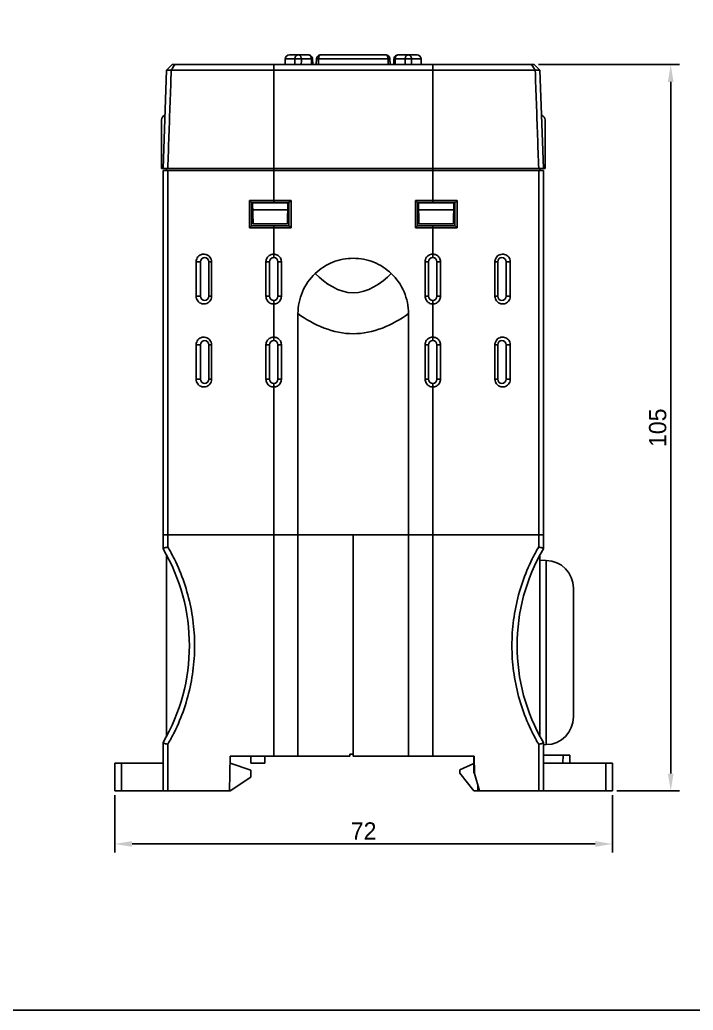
# Model space of a CAD drawing. Header units: millimetres. Extents: x 32 to 871, y 30 to 611.
# Drawn here: x 180.5 to 277.9, y 29.7 to 172.9 of the extents above; entities that cross this region are included whole.
import ezdxf

# ---------------------------------------------------------------- set-up
doc = ezdxf.new("R2010")
doc.units = ezdxf.units.MM
doc.layers.add('02___PRT_ALL_AXES', color=7, linetype='Continuous')
doc.styles.get("Standard").update_dxf_attribs({"font": 'BareunDotumPro1.ttf'})
doc.dimstyles.new('ISO-25', dxfattribs={"dimtxt": 2.5, "dimasz": 2.5, "dimexe": 1.25, "dimexo": 0.625, "dimtad": 1, "dimtxsty": 'Standard', "dimcen": 2.5, "dimadec": 0, "dimazin": 0, "dimtfac": 1, "dimtmove": 0, "dimatfit": 3, "dimfxl": 0, "dimarcsym": 0})

# ---------------------------------------------------------------- blocks, each defined once
blk = doc.blocks.new('*D31')
at = {"color": 0, "lineweight": -2}
for p, q in [((194.22, 60.78), (194.22, 52.48)), ((266.22, 60.78), (266.22, 52.48)), ((196.72, 53.73), (263.72, 53.73))]:
    blk.add_line(p, q, dxfattribs=at)
at = {"color": 0}
for points in [[(196.72, 54.14), (196.72, 53.31), (194.22, 53.73)], [(263.72, 53.31), (263.72, 54.14), (266.22, 53.73)]]:
    blk.add_solid(points, dxfattribs=at)
at = {"layer": 'Defpoints', "color": 0}
for p in [(194.22, 61.4), (266.22, 61.4), (266.22, 53.73)]:
    blk.add_point(p, dxfattribs=at)
at = {"color": 0, "insert": (230.22, 55.6), "char_height": 2.5, "attachment_point": 5}
blk.add_mtext('72', dxfattribs=at)
blk = doc.blocks.new('*D32')
at = {"color": 0, "lineweight": -2}
for p, q in [((255.52, 166.4), (275.9, 166.4)), ((274.65, 63.9), (274.65, 163.9)), ((266.85, 61.4), (275.9, 61.4))]:
    blk.add_line(p, q, dxfattribs=at)
at = {"color": 0}
for points in [[(275.06, 163.9), (274.23, 163.9), (274.65, 166.4)], [(274.23, 63.9), (275.06, 63.9), (274.65, 61.4)]]:
    blk.add_solid(points, dxfattribs=at)
at = {"layer": 'Defpoints', "color": 0}
for p in [(254.9, 166.4), (274.65, 166.4), (266.22, 61.4)]:
    blk.add_point(p, dxfattribs=at)
at = {"color": 0, "insert": (272.77, 113.9), "char_height": 2.5, "attachment_point": 5, "rotation": 90}
blk.add_mtext('105', dxfattribs=at)

msp = doc.modelspace()

# ---------------------------------------------------------------- linework, layer by layer
at = {"color": 7, "linetype": 'Continuous'}
for p, q in [((219.493, 167.803), (222.228, 167.803)), ((224.004, 167.803), (233.436, 167.803)), ((235.213, 167.803), (237.947, 167.803)), ((201.716, 165.603), (202.544, 166.403)), ((202.544, 166.403), (254.897, 166.403)), ((217.226, 166.403), (217.226, 165.603)), ((218.872, 166.403), (218.894, 167.218)), ((218.894, 167.218), (220.274, 167.218)), ((221.214, 167.218), (222.652, 167.218)), ((222.854, 166.403), (222.828, 167.222)), ((223.405, 167.228), (223.37, 166.403)), ((223.698, 167.218), (233.743, 167.218)), ((234.071, 166.403), (234.036, 167.228)), ((234.613, 167.222), (234.587, 166.403)), ((234.789, 167.218), (236.227, 167.218)), ((237.166, 167.218), (238.547, 167.218)), ((238.568, 166.403), (238.547, 167.218)), ((240.215, 166.403), (240.215, 165.603)), ((255.724, 165.603), (254.897, 166.403)), ((201.716, 165.603), (201.22, 151.403)), ((201.716, 165.61), (202.394, 165.61)), ((202.394, 165.603), (255.046, 165.603)), ((217.22, 151.403), (217.226, 165.603)), ((240.22, 151.403), (240.215, 165.603)), ((255.046, 165.61), (255.724, 165.61)), ((255.724, 165.603), (256.22, 151.403)), ((200.97, 151.403), (200.97, 158.403)), ((256.47, 151.403), (256.47, 158.403)), ((256.47, 151.403), (200.97, 151.403)), ((256.22, 151.103), (201.22, 151.103)), ((201.22, 96.403), (201.22, 151.103)), ((201.72, 151.403), (201.72, 151.103)), ((201.892, 96.672), (201.892, 151.103)), ((217.22, 151.103), (217.22, 146.453)), ((217.226, 151.403), (217.226, 151.103)), ((240.215, 151.403), (240.215, 151.103)), ((240.22, 151.103), (240.22, 146.753)), ((255.549, 96.672), (255.549, 151.103)), ((255.72, 151.403), (255.72, 151.103)), ((256.22, 96.403), (256.22, 151.103)), ((213.693, 142.803), (213.693, 146.753)), ((213.693, 146.753), (217.22, 146.753)), ((213.994, 146.453), (219.42, 146.453)), ((214.02, 143.103), (214.02, 146.453)), ((214.22, 143.403), (214.167, 146.456)), ((219.273, 146.403), (214.168, 146.403)), ((217.22, 146.753), (219.72, 146.753)), ((219.22, 143.403), (219.274, 146.455)), ((219.42, 146.453), (219.72, 146.753)), ((219.42, 146.453), (219.42, 143.103)), ((219.72, 146.753), (219.72, 142.803)), ((238.02, 146.453), (237.72, 146.753)), ((237.72, 142.803), (237.72, 146.753)), ((237.72, 146.753), (240.22, 146.753)), ((238.02, 146.453), (243.447, 146.453)), ((238.02, 143.103), (238.02, 146.453)), ((238.22, 143.403), (238.167, 146.455)), ((243.273, 146.403), (238.168, 146.403)), ((240.22, 146.753), (240.214, 146.453)), ((240.22, 146.753), (243.748, 146.753)), ((243.22, 143.403), (243.274, 146.456)), ((243.42, 146.453), (243.42, 143.103)), ((243.748, 146.753), (243.748, 142.803)), ((214.185, 145.403), (219.255, 145.403)), ((238.185, 145.403), (243.255, 145.403)), ((214.22, 143.403), (219.22, 143.403)), ((238.22, 143.403), (243.22, 143.403)), ((217.22, 142.803), (213.693, 142.803)), ((219.42, 143.103), (213.994, 143.103)), ((217.22, 142.803), (217.227, 143.103)), ((217.22, 142.803), (217.22, 139.003)), ((219.72, 142.803), (217.22, 142.803)), ((219.42, 143.103), (219.72, 142.803)), ((238.02, 143.103), (237.72, 142.803)), ((240.22, 142.803), (237.72, 142.803)), ((243.447, 143.103), (238.02, 143.103)), ((240.22, 138.503), (240.22, 143.103)), ((243.748, 142.803), (240.22, 142.803)), ((217.22, 139.002), (217.22, 138.503)), ((205.997, 132.903), (205.997, 137.903)), ((205.997, 137.903), (206.62, 137.903)), ((206.62, 132.903), (206.62, 137.903)), ((207.82, 137.903), (207.82, 132.903)), ((208.219, 137.903), (207.82, 137.903)), ((208.219, 137.903), (208.219, 132.903)), ((216.098, 132.903), (216.098, 137.903)), ((216.098, 137.903), (216.62, 137.903)), ((216.62, 132.903), (216.62, 137.903)), ((217.82, 137.903), (217.82, 132.903)), ((218.32, 137.903), (217.82, 137.903)), ((218.32, 137.903), (218.32, 132.903)), ((239.12, 132.903), (239.12, 137.903)), ((239.12, 137.903), (239.62, 137.903)), ((239.62, 132.903), (239.62, 137.903)), ((240.82, 137.903), (240.82, 132.903)), ((241.342, 137.903), (240.82, 137.903)), ((241.342, 137.903), (241.342, 132.903)), ((249.221, 132.903), (249.221, 137.903)), ((249.221, 137.903), (249.62, 137.903)), ((249.62, 132.903), (249.62, 137.903)), ((250.82, 137.903), (250.82, 132.903)), ((251.443, 137.903), (250.82, 137.903)), ((251.443, 137.903), (251.443, 132.903)), ((205.997, 132.903), (206.62, 132.903)), ((208.219, 132.903), (207.82, 132.903)), ((216.098, 132.903), (216.62, 132.903)), ((217.22, 132.303), (217.22, 127.003)), ((218.32, 132.903), (217.82, 132.903)), ((239.12, 132.903), (239.62, 132.903)), ((240.22, 131.803), (240.22, 132.303)), ((240.22, 131.803), (240.22, 126.503)), ((241.342, 132.903), (240.82, 132.903)), ((249.221, 132.903), (249.62, 132.903)), ((251.443, 132.903), (250.82, 132.903)), ((220.72, 66.403), (220.72, 130.403)), ((236.72, 130.403), (236.72, 66.403)), ((217.22, 127.002), (217.22, 126.503)), ((205.997, 120.903), (205.997, 125.903)), ((205.997, 125.903), (206.62, 125.903)), ((206.62, 120.903), (206.62, 125.903)), ((207.82, 125.903), (207.82, 120.903)), ((208.219, 125.903), (207.82, 125.903)), ((208.219, 125.903), (208.219, 120.903)), ((216.098, 120.903), (216.098, 125.903)), ((216.098, 125.903), (216.62, 125.903)), ((216.62, 120.903), (216.62, 125.903)), ((217.82, 125.903), (217.82, 120.903)), ((218.32, 125.903), (217.82, 125.903)), ((218.32, 125.903), (218.32, 120.903)), ((239.12, 120.903), (239.12, 125.903)), ((239.12, 125.903), (239.62, 125.903)), ((239.62, 120.903), (239.62, 125.903)), ((240.82, 125.903), (240.82, 120.903)), ((241.342, 125.903), (240.82, 125.903)), ((241.342, 125.903), (241.342, 120.903)), ((249.221, 120.903), (249.221, 125.903)), ((249.221, 125.903), (249.62, 125.903)), ((249.62, 120.903), (249.62, 125.903)), ((250.82, 125.903), (250.82, 120.903)), ((251.443, 125.903), (250.82, 125.903)), ((251.443, 125.903), (251.443, 120.903)), ((205.997, 120.903), (206.62, 120.903)), ((208.219, 120.903), (207.82, 120.903)), ((216.098, 120.903), (216.62, 120.903)), ((217.22, 120.303), (217.22, 66.403)), ((218.32, 120.903), (217.82, 120.903)), ((239.12, 120.903), (239.62, 120.903)), ((240.22, 119.803), (240.22, 120.303)), ((241.342, 120.903), (240.82, 120.903)), ((249.221, 120.903), (249.62, 120.903)), ((251.443, 120.903), (250.82, 120.903)), ((240.22, 119.803), (240.22, 66.403)), ((256.22, 98.403), (201.22, 98.403)), ((228.72, 98.403), (228.72, 66.403)), ((256.64, 94.721), (255.72, 94.737)), ((256.64, 94.721), (256.64, 68.084)), ((260.57, 90.722), (260.57, 72.084)), ((201.22, 61.403), (201.22, 68.403)), ((201.892, 61.403), (201.892, 68.134)), ((255.549, 61.403), (255.549, 68.134)), ((256.22, 61.403), (256.22, 68.403)), ((256.64, 68.084), (256.22, 68.077)), ((210.92, 66.403), (210.833, 61.403)), ((228.22, 66.403), (210.92, 66.403)), ((213.92, 65.403), (213.92, 66.403)), ((215.92, 66.403), (215.92, 65.403)), ((228.72, 66.703), (228.22, 66.703)), ((228.22, 66.703), (228.22, 66.403)), ((246.22, 66.403), (228.72, 66.403)), ((246.17, 63.953), (246.17, 66.403)), ((246.22, 66.403), (246.264, 63.902)), ((260.07, 66.553), (256.22, 66.553)), ((259.07, 66.553), (259.062, 65.403)), ((260.07, 66.553), (260.05, 65.403)), ((194.22, 61.403), (194.22, 65.403)), ((201.22, 65.403), (194.22, 65.403)), ((195.203, 61.403), (195.203, 65.403)), ((210.903, 65.409), (213.92, 64.403)), ((215.92, 65.403), (213.92, 65.403)), ((246.17, 65.353), (244.12, 64.453)), ((244.12, 64.453), (244.12, 63.953)), ((246.17, 64.953), (246.246, 64.954)), ((256.22, 65.403), (266.22, 65.403)), ((265.238, 65.403), (265.238, 61.403)), ((266.22, 65.403), (266.22, 61.403)), ((213.92, 63.403), (210.92, 61.403)), ((213.92, 64.403), (213.92, 63.403)), ((244.12, 63.953), (246.17, 61.403)), ((246.17, 63.953), (246.263, 63.951)), ((246.264, 63.902), (247.008, 61.403)), ((246.76, 61.403), (246.745, 62.286)), ((210.92, 61.403), (194.22, 61.403)), ((266.22, 61.403), (246.17, 61.403))]:
    msp.add_line(p, q, dxfattribs=at)
msp.add_lwpolyline([(31.509, 610.73), (871.425, 610.73), (871.425, 29.692), (31.509, 29.692)], close=True)
for centre, radius, start, end in [((219.493, 167.203), 0.6, 90, 178.5), ((237.947, 167.203), 0.6, 1.5, 90), ((201.67, 158.403), 0.7, 105.06861, 180), ((255.77, 158.403), 0.7, 0, 74.93139), ((207.22, 137.903), 0.6, 0, 180), ((217.22, 137.903), 0.6, 0, 180), ((240.22, 137.903), 0.6, 0, 180), ((250.22, 137.903), 0.6, 0, 180), ((207.22, 132.903), 0.6, 180, 0), ((217.22, 132.903), 0.6, 180, 0), ((240.22, 132.903), 0.6, 180, 0), ((250.22, 132.903), 0.6, 180, 0), ((207.22, 125.903), 0.6, 0, 180), ((217.22, 125.903), 0.6, 0, 180), ((240.22, 125.903), 0.6, 0, 180), ((250.22, 125.903), 0.6, 0, 180), ((207.22, 120.903), 0.6, 180, 0), ((217.22, 120.903), 0.6, 180, 0), ((240.22, 120.903), 0.6, 180, 0), ((250.22, 120.903), 0.6, 180, 0), ((177.331, 82.403), 27.689, 329.62833, 30.37167), ((280.11, 82.403), 27.689, 149.62833, 210.37167), ((256.57, 90.722), 4, 0, 89), ((256.57, 72.084), 4, 271, 0)]:
    msp.add_arc(centre, radius, start, end, dxfattribs=at)
for points, knots in [([(220.79, 167.803), (220.744, 167.803), (220.652, 167.788), (220.524, 167.726), (220.417, 167.627), (220.336, 167.502), (220.287, 167.363), (220.275, 167.266), (220.274, 167.218)], [0, 0, 0, 0, 0.13624454, 0.27555328, 0.42026591, 0.56889954, 0.71616687, 0.85939691, 0.85939691, 0.85939691, 0.85939691]), ([(220.79, 167.803), (220.827, 167.803), (220.905, 167.788), (221.011, 167.723), (221.098, 167.624), (221.163, 167.5), (221.203, 167.362), (221.213, 167.266), (221.214, 167.218)], [0, 0, 0, 0, 0.11270879, 0.23244124, 0.36365203, 0.50496935, 0.64955037, 0.7924155, 0.7924155, 0.7924155, 0.7924155]), ([(222.228, 167.803), (222.264, 167.803), (222.341, 167.788), (222.444, 167.727), (222.531, 167.632), (222.598, 167.51), (222.64, 167.369), (222.651, 167.269), (222.652, 167.218)], [0, 0, 0, 0, 0.10995726, 0.22654436, 0.35372959, 0.49240683, 0.64012653, 0.79246253, 0.79246253, 0.79246253, 0.79246253]), ([(222.828, 167.222), (222.826, 167.273), (222.809, 167.375), (222.747, 167.517), (222.65, 167.639), (222.526, 167.731), (222.382, 167.79), (222.279, 167.803), (222.228, 167.803)], [0, 0, 0, 0, 0.15361284, 0.30706417, 0.46046817, 0.6137678, 0.76720805, 0.92080542, 0.92080542, 0.92080542, 0.92080542]), ([(223.405, 167.228), (223.407, 167.279), (223.424, 167.38), (223.488, 167.521), (223.585, 167.641), (223.708, 167.732), (223.851, 167.79), (223.953, 167.803), (224.004, 167.803)], [0, 0, 0, 0, 0.15252293, 0.30494675, 0.45734737, 0.60968184, 0.7621025, 0.91461845, 0.91461845, 0.91461845, 0.91461845]), ([(224.004, 167.803), (223.977, 167.803), (223.916, 167.786), (223.841, 167.719), (223.779, 167.621), (223.733, 167.498), (223.705, 167.361), (223.698, 167.266), (223.698, 167.218)], [0, 0, 0, 0, 0.08272935, 0.17898362, 0.29513335, 0.42873384, 0.57057733, 0.71307656, 0.71307656, 0.71307656, 0.71307656]), ([(233.436, 167.803), (233.464, 167.803), (233.524, 167.786), (233.599, 167.719), (233.661, 167.621), (233.707, 167.498), (233.735, 167.361), (233.742, 167.266), (233.743, 167.218)], [0, 0, 0, 0, 0.08272981, 0.17898447, 0.29513429, 0.42873459, 0.57057774, 0.71307655, 0.71307655, 0.71307655, 0.71307655]), ([(234.036, 167.228), (234.034, 167.279), (234.016, 167.38), (233.953, 167.521), (233.856, 167.641), (233.732, 167.732), (233.589, 167.79), (233.487, 167.803), (233.436, 167.803)], [0, 0, 0, 0, 0.15252289, 0.30494672, 0.45734734, 0.60968183, 0.76210249, 0.91461845, 0.91461845, 0.91461845, 0.91461845]), ([(234.613, 167.222), (234.615, 167.273), (234.631, 167.375), (234.694, 167.517), (234.791, 167.639), (234.915, 167.731), (235.059, 167.79), (235.162, 167.803), (235.213, 167.803)], [0, 0, 0, 0, 0.15361297, 0.30706427, 0.46046824, 0.61376785, 0.76720807, 0.92080542, 0.92080542, 0.92080542, 0.92080542]), ([(235.213, 167.803), (235.176, 167.803), (235.1, 167.788), (234.997, 167.727), (234.91, 167.632), (234.843, 167.51), (234.8, 167.369), (234.79, 167.269), (234.789, 167.218)], [0, 0, 0, 0, 0.10995731, 0.22654428, 0.35372959, 0.4924069, 0.64012642, 0.79246253, 0.79246253, 0.79246253, 0.79246253]), ([(236.651, 167.803), (236.613, 167.803), (236.535, 167.788), (236.43, 167.723), (236.342, 167.624), (236.277, 167.5), (236.238, 167.362), (236.228, 167.266), (236.227, 167.218)], [0, 0, 0, 0, 0.11270935, 0.23244214, 0.36365291, 0.50497, 0.64955074, 0.79241549, 0.79241549, 0.79241549, 0.79241549]), ([(236.651, 167.803), (236.696, 167.803), (236.789, 167.788), (236.916, 167.726), (237.024, 167.627), (237.104, 167.502), (237.153, 167.363), (237.165, 167.266), (237.166, 167.218)], [0, 0, 0, 0, 0.1362438, 0.27555215, 0.4202648, 0.56889873, 0.71616644, 0.85939692, 0.85939692, 0.85939692, 0.85939692]), ([(202.394, 165.603), (202.451, 165.689), (202.555, 165.87), (202.735, 166.132), (202.852, 166.312), (202.912, 166.403)], [0, 0, 0, 0, 0.30801502, 0.62673392, 0.95240282, 0.95240282, 0.95240282, 0.95240282]), ([(220.274, 167.218), (220.306, 167.221), (220.38, 167.224), (220.501, 167.227), (220.642, 167.228), (220.793, 167.228), (220.943, 167.227), (221.084, 167.224), (221.173, 167.22), (221.214, 167.218)], [0, 0, 0, 0, 0.09629911, 0.22064673, 0.36477543, 0.51902036, 0.67305686, 0.81654017, 0.93994838, 0.93994838, 0.93994838, 0.93994838]), ([(222.652, 167.218), (222.683, 167.219), (222.743, 167.224), (222.775, 167.216), (222.833, 167.228), (222.827, 167.222)], [0, 0, 0, 0, 0.09189576, 0.15154966, 0.17546559, 0.17546559, 0.17546559, 0.17546559]), ([(223.405, 167.228), (223.41, 167.232), (223.439, 167.223), (223.493, 167.229), (223.586, 167.221), (223.657, 167.22), (223.698, 167.218)], [0, 0, 0, 0, 0.01929018, 0.07755288, 0.17086862, 0.29305515, 0.29305515, 0.29305515, 0.29305515]), ([(233.743, 167.218), (233.784, 167.22), (233.855, 167.221), (233.948, 167.229), (234.002, 167.223), (234.031, 167.232), (234.036, 167.228)], [0, 0, 0, 0, 0.1221673, 0.21549198, 0.27375938, 0.2930552, 0.2930552, 0.2930552, 0.2930552]), ([(234.613, 167.222), (234.607, 167.228), (234.665, 167.216), (234.698, 167.224), (234.758, 167.219), (234.789, 167.218)], [0, 0, 0, 0, 0.02390993, 0.08355492, 0.17546587, 0.17546587, 0.17546587, 0.17546587]), ([(236.227, 167.218), (236.268, 167.22), (236.357, 167.224), (236.497, 167.227), (236.648, 167.228), (236.798, 167.228), (236.939, 167.227), (237.061, 167.224), (237.134, 167.221), (237.166, 167.218)], [0, 0, 0, 0, 0.1233847, 0.26687139, 0.42090585, 0.57515141, 0.71928332, 0.84362951, 0.93994839, 0.93994839, 0.93994839, 0.93994839]), ([(255.046, 165.603), (254.99, 165.689), (254.886, 165.87), (254.706, 166.132), (254.589, 166.312), (254.529, 166.403)], [0, 0, 0, 0, 0.30801006, 0.62672901, 0.95240283, 0.95240283, 0.95240283, 0.95240283]), ([(202.394, 165.603), (202.338, 164.024), (202.227, 160.866), (202.059, 156.132), (201.947, 152.978), (201.891, 151.403)], [0, 0, 0, 0, 4.7419161, 9.479585, 14.2093843, 14.2093843, 14.2093843, 14.2093843]), ([(255.046, 165.603), (255.102, 164.024), (255.214, 160.866), (255.382, 156.132), (255.493, 152.978), (255.549, 151.403)], [0, 0, 0, 0, 4.7419163, 9.4795852, 14.2093843, 14.2093843, 14.2093843, 14.2093843]), ([(213.994, 146.453), (213.96, 146.486), (213.893, 146.552), (213.793, 146.653), (213.726, 146.719), (213.693, 146.753)], [0, 0, 0, 0, 0.14119249, 0.28284495, 0.42492348, 0.42492348, 0.42492348, 0.42492348]), ([(243.447, 146.453), (243.48, 146.486), (243.547, 146.552), (243.648, 146.653), (243.715, 146.719), (243.748, 146.753)], [0, 0, 0, 0, 0.1411922, 0.28284437, 0.4249228, 0.4249228, 0.4249228, 0.4249228]), ([(213.994, 143.103), (213.96, 143.07), (213.893, 143.003), (213.793, 142.903), (213.726, 142.836), (213.693, 142.803)], [0, 0, 0, 0, 0.14119249, 0.28284495, 0.42492348, 0.42492348, 0.42492348, 0.42492348]), ([(243.447, 143.103), (243.48, 143.07), (243.547, 143.003), (243.648, 142.903), (243.715, 142.836), (243.748, 142.803)], [0, 0, 0, 0, 0.1411922, 0.28284437, 0.4249228, 0.4249228, 0.4249228, 0.4249228]), ([(205.997, 137.903), (205.997, 137.978), (206.017, 138.172), (206.134, 138.472), (206.371, 138.752), (206.684, 138.94), (207.036, 139.019), (207.396, 138.985), (207.732, 138.838), (208.003, 138.588), (208.176, 138.27), (208.218, 138.029), (208.219, 137.909), (208.219, 137.903)], [0, 0, 0, 0, 0.2251407, 0.5816542, 0.9460881, 1.3059673, 1.6587, 2.0119067, 2.3730002, 2.7392613, 3.0978757, 3.4403777, 3.45869, 3.45869, 3.45869, 3.45869]), ([(216.098, 137.903), (216.098, 137.997), (216.124, 138.191), (216.239, 138.467), (216.43, 138.707), (216.676, 138.882), (216.945, 138.984), (217.131, 139.004), (217.22, 139.003)], [0, 0, 0, 0, 0.2825949, 0.5802685, 0.8871319, 1.1892516, 1.4733925, 1.7425521, 1.7425521, 1.7425521, 1.7425521]), ([(217.22, 139.003), (217.31, 139.003), (217.495, 138.98), (217.763, 138.875), (218.002, 138.695), (218.184, 138.461), (218.295, 138.19), (218.32, 138), (218.32, 137.903)], [0, 0, 0, 0, 0.2677824, 0.5535008, 0.8538571, 1.1538191, 1.4325805, 1.7229137, 1.7229137, 1.7229137, 1.7229137]), ([(239.12, 137.903), (239.12, 138.016), (239.157, 138.25), (239.32, 138.569), (239.58, 138.82), (239.892, 138.971), (240.114, 139.003), (240.22, 139.003)], [0, 0, 0, 0, 0.3394546, 0.6970018, 1.0580584, 1.40182, 1.72069, 1.72069, 1.72069, 1.72069]), ([(240.22, 139.003), (240.311, 139.004), (240.5, 138.982), (240.773, 138.879), (241.017, 138.699), (241.203, 138.464), (241.317, 138.192), (241.341, 138), (241.342, 137.903)], [0, 0, 0, 0, 0.2726555, 0.5629083, 0.8670848, 1.1698951, 1.4503594, 1.7425563, 1.7425563, 1.7425563, 1.7425563]), ([(249.221, 137.903), (249.221, 137.977), (249.241, 138.17), (249.356, 138.469), (249.592, 138.75), (249.905, 138.939), (250.257, 139.019), (250.617, 138.986), (250.953, 138.84), (251.225, 138.591), (251.399, 138.274), (251.442, 138.031), (251.443, 137.91), (251.443, 137.903)], [0, 0, 0, 0, 0.2221324, 0.5783093, 0.9430485, 1.3031694, 1.6558879, 2.0089427, 2.3693972, 2.7348392, 3.093664, 3.4376325, 3.4587044, 3.4587044, 3.4587044, 3.4587044]), ([(223.217, 136.209), (223.947, 136.901), (225.686, 138.017), (227.715, 138.403), (228.72, 138.403)], [0, 0, 0, 0, 3.0161978, 6.0323957, 6.0323957, 6.0323957, 6.0323957]), ([(228.72, 138.403), (229.726, 138.403), (231.755, 138.017), (233.494, 136.901), (234.223, 136.209)], [0, 0, 0, 0, 3.0161978, 6.0323957, 6.0323957, 6.0323957, 6.0323957]), ([(208.219, 132.903), (208.22, 132.829), (208.2, 132.636), (208.085, 132.337), (207.848, 132.056), (207.536, 131.867), (207.183, 131.786), (206.824, 131.82), (206.488, 131.966), (206.216, 132.214), (206.042, 132.532), (205.998, 132.774), (205.997, 132.896), (205.997, 132.903)], [0, 0, 0, 0, 0.2221324, 0.5783093, 0.9430485, 1.3031694, 1.6558879, 2.0089427, 2.3693972, 2.7348392, 3.093664, 3.4376325, 3.4587044, 3.4587044, 3.4587044, 3.4587044]), ([(217.22, 131.803), (217.129, 131.802), (216.94, 131.823), (216.667, 131.927), (216.423, 132.107), (216.237, 132.341), (216.124, 132.614), (216.1, 132.805), (216.098, 132.903)], [0, 0, 0, 0, 0.2731157, 0.5638772, 0.8679502, 1.1700932, 1.4505533, 1.7425462, 1.7425462, 1.7425462, 1.7425462]), ([(218.32, 132.903), (218.32, 132.809), (218.295, 132.616), (218.182, 132.341), (217.995, 132.102), (217.754, 131.927), (217.49, 131.824), (217.308, 131.803), (217.22, 131.803)], [0, 0, 0, 0, 0.2815, 0.5773614, 0.8813421, 1.1797974, 1.4587865, 1.7229143, 1.7229143, 1.7229143, 1.7229143]), ([(240.22, 131.803), (240.131, 131.803), (239.945, 131.826), (239.677, 131.931), (239.439, 132.111), (239.256, 132.345), (239.146, 132.616), (239.12, 132.806), (239.12, 132.903)], [0, 0, 0, 0, 0.2682515, 0.5544854, 0.8547426, 1.1540319, 1.4327726, 1.7229039, 1.7229039, 1.7229039, 1.7229039]), ([(241.342, 132.903), (241.342, 132.808), (241.317, 132.614), (241.201, 132.338), (241.01, 132.098), (240.764, 131.924), (240.495, 131.822), (240.31, 131.802), (240.22, 131.803)], [0, 0, 0, 0, 0.2829679, 0.5808845, 0.8878608, 1.1902012, 1.4736991, 1.7425545, 1.7425545, 1.7425545, 1.7425545]), ([(251.443, 132.903), (251.444, 132.828), (251.423, 132.633), (251.307, 132.334), (251.07, 132.054), (250.757, 131.865), (250.405, 131.786), (250.044, 131.82), (249.709, 131.968), (249.437, 132.217), (249.265, 132.536), (249.222, 132.776), (249.221, 132.897), (249.221, 132.903)], [0, 0, 0, 0, 0.2251407, 0.5816542, 0.9460881, 1.3059673, 1.6587, 2.0119067, 2.3730002, 2.7392613, 3.0978757, 3.4403777, 3.45869, 3.45869, 3.45869, 3.45869]), ([(205.997, 125.903), (205.997, 125.978), (206.017, 126.172), (206.134, 126.472), (206.371, 126.752), (206.684, 126.94), (207.036, 127.019), (207.396, 126.985), (207.732, 126.838), (208.003, 126.588), (208.176, 126.27), (208.218, 126.029), (208.219, 125.909), (208.219, 125.903)], [0, 0, 0, 0, 0.2251407, 0.5816542, 0.9460881, 1.3059673, 1.6587, 2.0119067, 2.3730002, 2.7392613, 3.0978757, 3.4403777, 3.45869, 3.45869, 3.45869, 3.45869]), ([(216.098, 125.903), (216.098, 125.997), (216.124, 126.191), (216.239, 126.467), (216.43, 126.707), (216.676, 126.882), (216.945, 126.984), (217.131, 127.004), (217.22, 127.003)], [0, 0, 0, 0, 0.2825949, 0.5802685, 0.8871319, 1.1892516, 1.4733925, 1.7425521, 1.7425521, 1.7425521, 1.7425521]), ([(217.22, 127.003), (217.31, 127.003), (217.495, 126.98), (217.763, 126.875), (218.002, 126.695), (218.184, 126.461), (218.295, 126.19), (218.32, 126), (218.32, 125.903)], [0, 0, 0, 0, 0.2677824, 0.5535008, 0.8538571, 1.1538191, 1.4325805, 1.7229137, 1.7229137, 1.7229137, 1.7229137]), ([(239.12, 125.903), (239.12, 126.016), (239.157, 126.25), (239.32, 126.569), (239.58, 126.82), (239.892, 126.971), (240.114, 127.003), (240.22, 127.003)], [0, 0, 0, 0, 0.3394546, 0.6970018, 1.0580584, 1.40182, 1.72069, 1.72069, 1.72069, 1.72069]), ([(240.22, 127.003), (240.311, 127.004), (240.5, 126.982), (240.773, 126.879), (241.017, 126.699), (241.203, 126.464), (241.317, 126.192), (241.341, 126), (241.342, 125.903)], [0, 0, 0, 0, 0.2726555, 0.5629083, 0.8670848, 1.1698951, 1.4503594, 1.7425563, 1.7425563, 1.7425563, 1.7425563]), ([(249.221, 125.903), (249.221, 125.977), (249.241, 126.17), (249.356, 126.469), (249.592, 126.75), (249.905, 126.939), (250.257, 127.019), (250.617, 126.986), (250.953, 126.84), (251.225, 126.591), (251.399, 126.274), (251.442, 126.031), (251.443, 125.91), (251.443, 125.903)], [0, 0, 0, 0, 0.2221324, 0.5783093, 0.9430485, 1.3031694, 1.6558879, 2.0089427, 2.3693972, 2.7348392, 3.093664, 3.4376325, 3.4587044, 3.4587044, 3.4587044, 3.4587044]), ([(208.219, 120.903), (208.22, 120.829), (208.2, 120.636), (208.085, 120.337), (207.848, 120.056), (207.536, 119.867), (207.183, 119.786), (206.824, 119.82), (206.488, 119.966), (206.216, 120.214), (206.042, 120.532), (205.998, 120.774), (205.997, 120.896), (205.997, 120.903)], [0, 0, 0, 0, 0.2221324, 0.5783093, 0.9430485, 1.3031694, 1.6558879, 2.0089427, 2.3693972, 2.7348392, 3.093664, 3.4376325, 3.4587044, 3.4587044, 3.4587044, 3.4587044]), ([(217.22, 119.803), (217.129, 119.802), (216.94, 119.823), (216.667, 119.927), (216.423, 120.107), (216.237, 120.341), (216.124, 120.614), (216.1, 120.805), (216.098, 120.903)], [0, 0, 0, 0, 0.2731157, 0.5638772, 0.8679502, 1.1700932, 1.4505533, 1.7425462, 1.7425462, 1.7425462, 1.7425462]), ([(218.32, 120.903), (218.32, 120.809), (218.295, 120.616), (218.182, 120.341), (217.995, 120.102), (217.754, 119.927), (217.49, 119.824), (217.308, 119.803), (217.22, 119.803)], [0, 0, 0, 0, 0.2815, 0.5773614, 0.8813421, 1.1797974, 1.4587865, 1.7229143, 1.7229143, 1.7229143, 1.7229143]), ([(240.22, 119.803), (240.131, 119.803), (239.945, 119.826), (239.677, 119.931), (239.439, 120.111), (239.256, 120.345), (239.146, 120.616), (239.12, 120.806), (239.12, 120.903)], [0, 0, 0, 0, 0.2682515, 0.5544854, 0.8547426, 1.1540319, 1.4327726, 1.7229039, 1.7229039, 1.7229039, 1.7229039]), ([(241.342, 120.903), (241.342, 120.808), (241.317, 120.614), (241.201, 120.338), (241.01, 120.098), (240.764, 119.924), (240.495, 119.822), (240.31, 119.802), (240.22, 119.803)], [0, 0, 0, 0, 0.2829679, 0.5808845, 0.8878608, 1.1902012, 1.4736991, 1.7425545, 1.7425545, 1.7425545, 1.7425545]), ([(251.443, 120.903), (251.444, 120.828), (251.423, 120.633), (251.307, 120.334), (251.07, 120.054), (250.757, 119.865), (250.405, 119.786), (250.044, 119.82), (249.709, 119.968), (249.437, 120.217), (249.265, 120.536), (249.222, 120.776), (249.221, 120.897), (249.221, 120.903)], [0, 0, 0, 0, 0.2251407, 0.5816542, 0.9460881, 1.3059673, 1.6587, 2.0119067, 2.3730002, 2.7392613, 3.0978757, 3.4403777, 3.45869, 3.45869, 3.45869, 3.45869]), ([(201.22, 96.494), (201.294, 96.513), (201.443, 96.552), (201.666, 96.612), (201.817, 96.651), (201.892, 96.672)], [0, 0, 0, 0, 0.2286483, 0.46027259, 0.69459092, 0.69459092, 0.69459092, 0.69459092]), ([(201.892, 96.672), (202.229, 96.097), (203.125, 94.433), (204.331, 91.539), (205.299, 87.958), (205.79, 84.266), (205.79, 80.54), (205.299, 76.847), (204.331, 73.267), (203.125, 70.373), (202.229, 68.709), (201.892, 68.133)], [0, 0, 0, 0, 1.9998765, 5.6661703, 9.3777112, 13.0949377, 16.8078541, 20.5249723, 24.2364529, 27.9027914, 29.9028215, 29.9028215, 29.9028215, 29.9028215]), ([(255.548, 68.133), (255.215, 68.703), (254.321, 70.363), (253.114, 73.254), (252.143, 76.839), (251.651, 80.537), (251.651, 84.269), (252.143, 87.967), (253.114, 91.552), (254.321, 94.443), (255.215, 96.102), (255.548, 96.672)], [0, 0, 0, 0, 1.9805142, 5.6521341, 9.3692716, 13.0921215, 16.810609, 20.5333501, 24.2504276, 27.9220928, 29.9027615, 29.9027615, 29.9027615, 29.9027615]), ([(256.22, 96.494), (256.147, 96.513), (255.998, 96.552), (255.775, 96.612), (255.624, 96.651), (255.549, 96.672)], [0, 0, 0, 0, 0.22862633, 0.46024965, 0.69458836, 0.69458836, 0.69458836, 0.69458836]), ([(255.72, 83.313), (255.72, 82.966), (255.716, 82.103), (255.716, 80.818), (255.72, 79.88), (255.72, 79.456)], [0, 0, 0, 0, 1.0434216, 2.5871005, 3.8568484, 3.8568484, 3.8568484, 3.8568484]), ([(201.22, 68.311), (201.294, 68.292), (201.443, 68.254), (201.666, 68.193), (201.817, 68.155), (201.892, 68.134)], [0, 0, 0, 0, 0.22864835, 0.46027262, 0.69459076, 0.69459076, 0.69459076, 0.69459076]), ([(255.549, 68.134), (255.624, 68.155), (255.775, 68.193), (255.998, 68.254), (256.147, 68.292), (256.22, 68.311)], [0, 0, 0, 0, 0.23433891, 0.46596224, 0.69458852, 0.69458852, 0.69458852, 0.69458852])]:
    msp.add_open_spline(points, degree=3, knots=knots, dxfattribs=at)
for points in [[(222.741, 167.514), (222.726, 167.539), (222.709, 167.563), (222.69, 167.586)], [(220.274, 167.218), (220.273, 166.947), (220.272, 166.675), (220.271, 166.403)], [(221.214, 167.218), (221.212, 166.947), (221.211, 166.675), (221.209, 166.403)], [(222.652, 167.218), (222.661, 166.947), (222.669, 166.675), (222.678, 166.403)], [(222.803, 167.374), (222.795, 167.401), (222.785, 167.428), (222.773, 167.454)], [(223.431, 167.378), (223.439, 167.406), (223.449, 167.432), (223.461, 167.458)], [(223.698, 167.218), (223.686, 166.947), (223.674, 166.675), (223.662, 166.403)], [(233.743, 167.218), (233.755, 166.947), (233.767, 166.675), (233.779, 166.403)], [(234.789, 167.218), (234.78, 166.947), (234.771, 166.675), (234.763, 166.403)], [(236.227, 167.218), (236.228, 166.947), (236.23, 166.675), (236.231, 166.403)], [(237.166, 167.218), (237.168, 166.947), (237.169, 166.675), (237.17, 166.403)], [(220.72, 130.403), (220.72, 131.478), (221.164, 133.652), (222.437, 135.469), (223.217, 136.209)], [(234.223, 136.209), (232.782, 134.739), (228.72, 132.067), (224.659, 134.739), (223.217, 136.209)], [(234.223, 136.209), (235.004, 135.469), (236.277, 133.652), (236.72, 131.478), (236.72, 130.403)], [(236.72, 130.403), (234.425, 128.735), (228.72, 126.256), (223.015, 128.735), (220.72, 130.403)]]:
    msp.add_open_spline(points, degree=3, dxfattribs=at)
at = {"layer": '02___PRT_ALL_AXES', "color": 7, "linetype": 'Continuous'}
for p, q in [((201.72, 69.298), (201.72, 95.504)), ((255.72, 83.301), (255.72, 95.497)), ((255.72, 69.304), (255.72, 79.465))]:
    msp.add_line(p, q, dxfattribs=at)

# ---------------------------------------------------------------- dimensions: what is measured, and where the dimension line sits
dim = msp.add_linear_dim(base=(274.647, 166.403), p1=(266.22, 61.403), p2=(254.897, 166.403), angle=90, dimstyle='ISO-25', override={"dimfxl": 3})
dim.commit()
dim.dimension.update_dxf_attribs({"geometry": '*D32', "text_midpoint": (272.772, 113.903)})
dim = msp.add_linear_dim(base=(266.22, 53.727), p1=(194.22, 61.403), p2=(266.22, 61.403), dimstyle='ISO-25', override={"dimfxl": 3})
dim.commit()
dim.dimension.update_dxf_attribs({"geometry": '*D31', "text_midpoint": (230.22, 55.602)})

doc.saveas('drawing.dxf')
